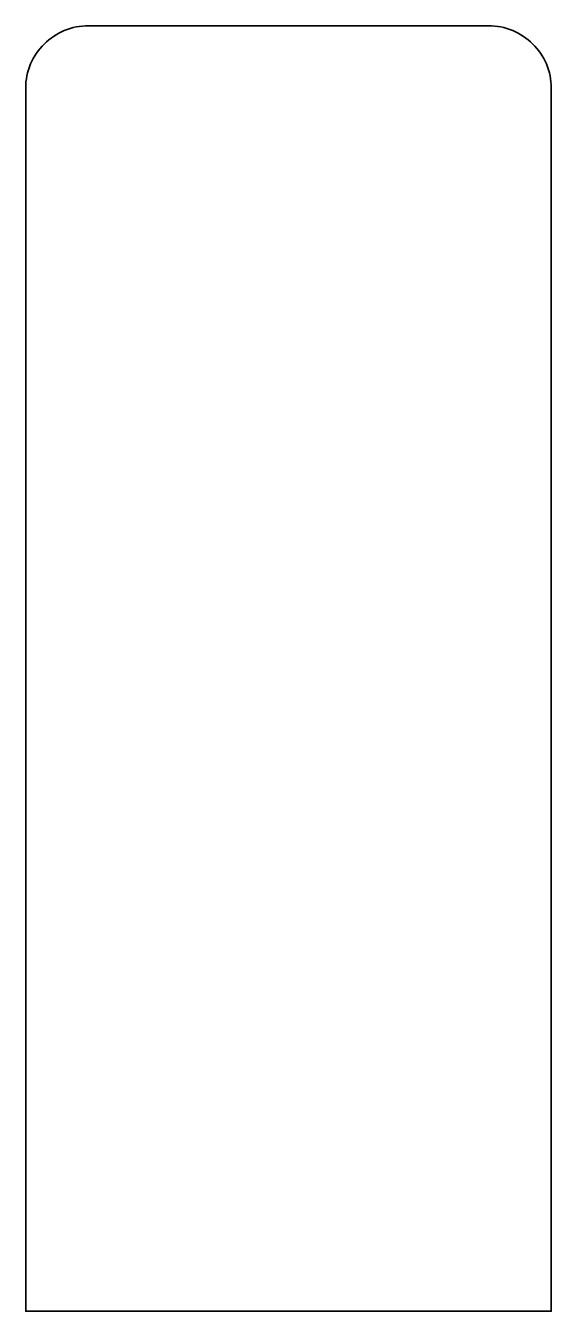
# Model space of a CAD drawing. Extents: x -4 to 945, y 16 to 2334.
import ezdxf

# ---------------------------------------------------------------- set-up
doc = ezdxf.new("R2010")
doc.units = 0
doc.header["$MEASUREMENT"] = 0
doc.layers.add('Thru-cut', color=7, linetype='Continuous', lineweight=0)

msp = doc.modelspace()

# ---------------------------------------------------------------- linework, layer by layer
at = {"layer": 'Thru-cut', "color": 140, "lineweight": 35, "true_color": 0x00aeef}
msp.add_open_spline([(935.7, 2265.5), (929.9, 2278.9), (921.7, 2290.9), (911.3, 2301.3), (900.8, 2311.6), (888.7, 2319.8), (875.2, 2325.4), (861.2, 2331.3), (846.4, 2334.3), (831.2, 2334.3), (831.2, 2334.3), (109.4, 2334.3), (109.4, 2334.3), (94.1, 2334.3), (79.3, 2331.3), (65.3, 2325.4), (51.8, 2319.8), (39.6, 2311.6), (29.2, 2301.3), (18.7, 2290.9), (10.5, 2278.9), (4.7, 2265.5), (-1.2, 2251.6), (-4.3, 2236.8), (-4.3, 2221.6), (-4.3, 2221.6), (-4.3, 16.1), (-4.3, 16.1), (-4.3, 16.1), (33.8, 16.1), (33.8, 16.1), (33.8, 16.1), (906.5, 16.1), (906.5, 16.1), (906.5, 16.1), (944.6, 16.1), (944.6, 16.1), (944.6, 16.1), (944.6, 2221.6), (944.6, 2221.6), (944.6, 2236.8), (941.6, 2251.5), (935.7, 2265.5)], degree=3, knots=[0, 0, 0, 0, 1, 1, 1, 2, 2, 2, 3, 3, 3, 4, 4, 4, 5, 5, 5, 6, 6, 6, 7, 7, 7, 8, 8, 8, 9, 9, 9, 10, 10, 10, 11, 11, 11, 12, 12, 12, 13, 13, 13, 14, 14, 14, 14], dxfattribs=at)

doc.saveas('drawing.dxf')
